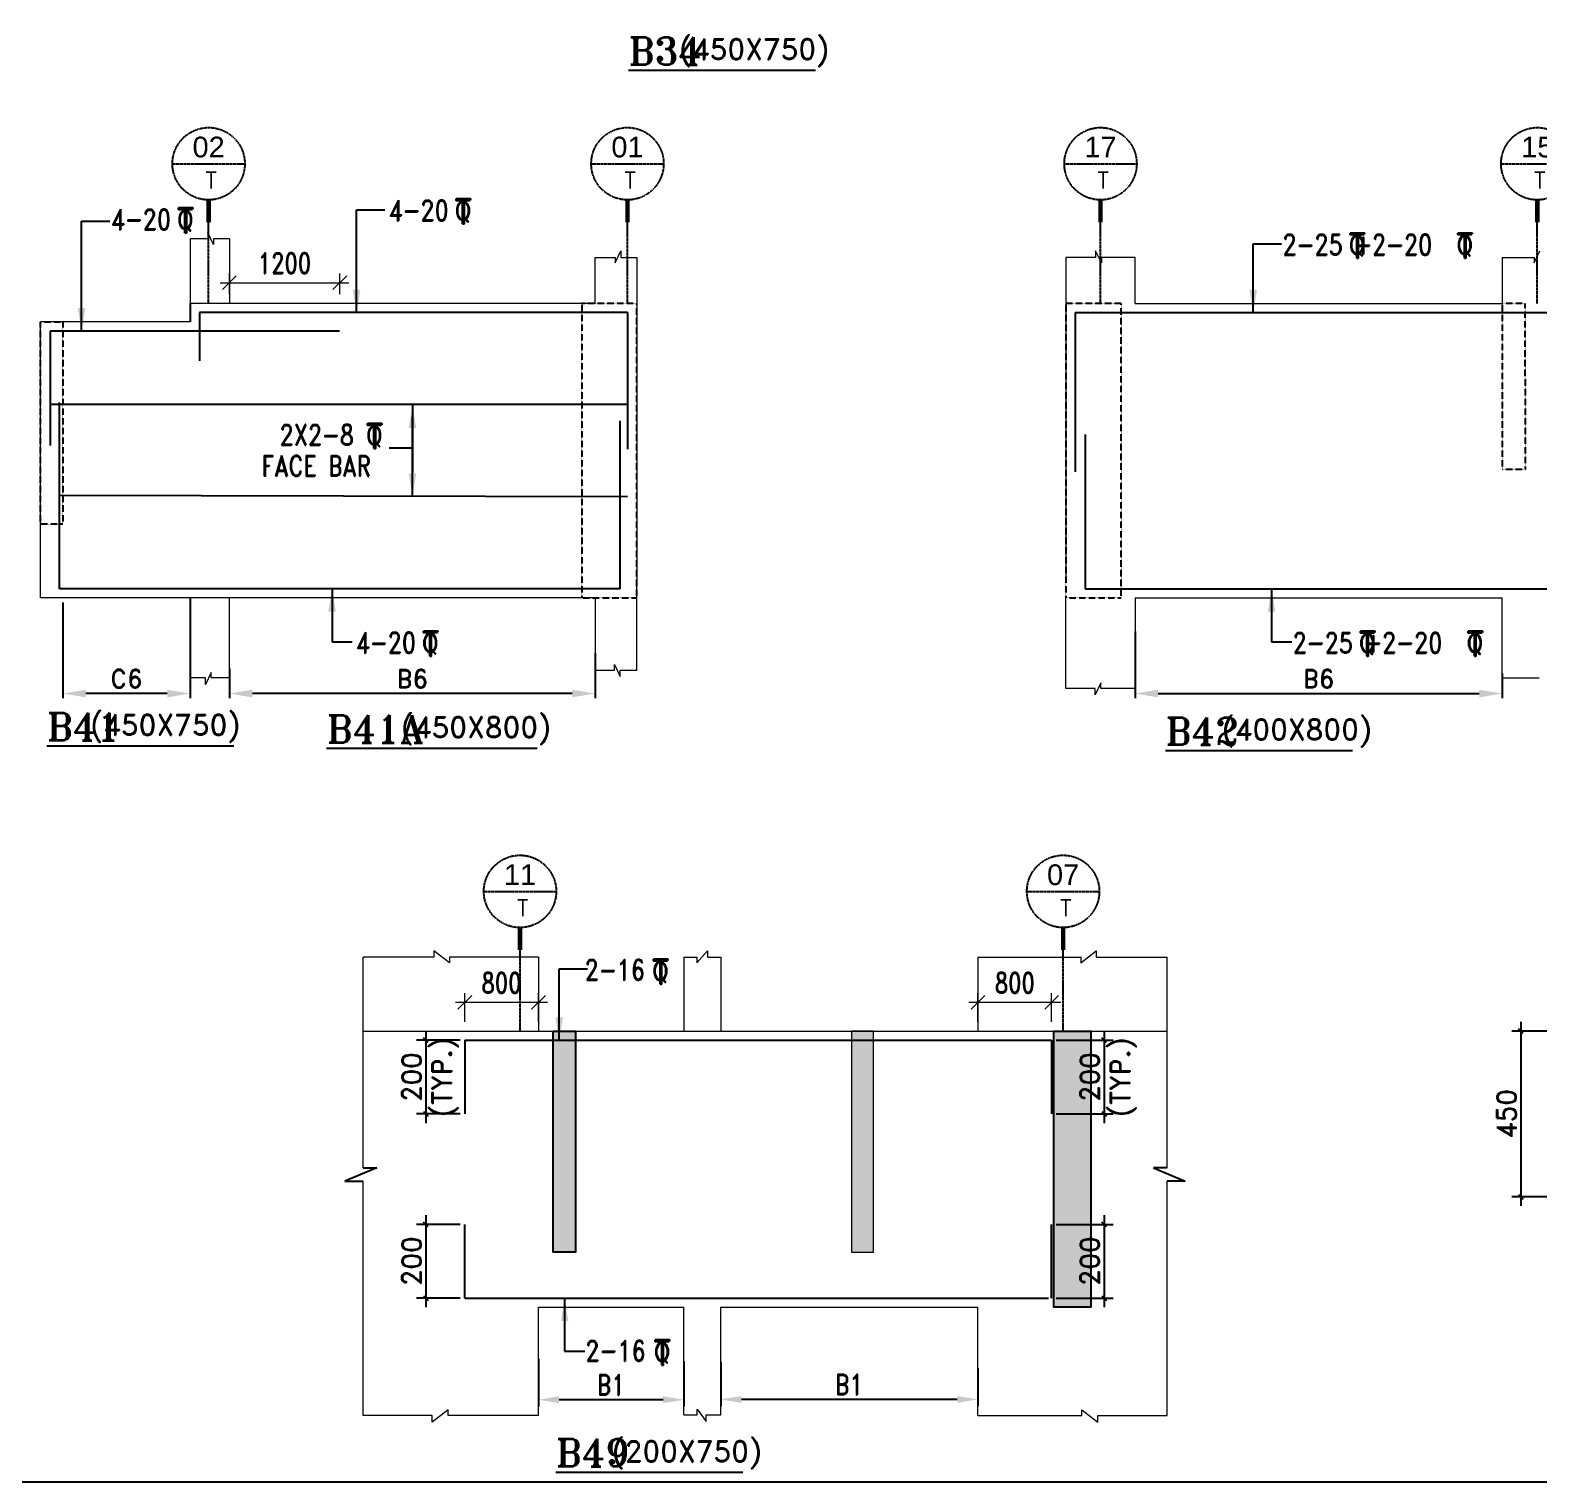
# Model space of a CAD drawing. Header units: millimetres. Extents: x 2061841 to 105821645, y -77612 to 48520811.
# Drawn here: x 2870591 to 2886981, y -703 to 15067 of the extents above; entities that cross this region are included whole.
import ezdxf
from ezdxf.enums import TextEntityAlignment as Align

# ---------------------------------------------------------------- set-up
doc = ezdxf.new("R2010")
doc.units = ezdxf.units.MM
doc.header["$LTSCALE"] = 10
doc.header["$MEASUREMENT"] = 0
for name, pattern in [('$0$HIDDEN', [0.375, 0.25, -0.125]), ('BASEMENT COLUMN SETTING OUT-PART 2_R4$0$CENTER', [2, 1.25, -0.25, 0.25, -0.25]), ('CENTER', [2, 1.25, -0.25, 0.25, -0.25])]:
    doc.linetypes.add(name, pattern=pattern)
for name, color, linetype in [('A-Grid-Tower', 8, 'CENTER'), ('BASEMENT COLUMN SETTING OUT-PART 2_R4$0$A-GRID-MAIN', 2, 'BASEMENT COLUMN SETTING OUT-PART 2_R4$0$CENTER'), ('BEAM', 4, 'Continuous'), ('BEAM HATCH', 252, 'Continuous'), ('BEAM STIRRUPS', 3, 'Continuous'), ('BORDER', 5, 'Continuous'), ('DIM1', 3, 'Continuous'), ('LEADER', 3, 'Continuous'), ('REIN', 1, 'Continuous'), ('S-DIM', 7, 'Continuous'), ('SHEET', 7, 'Continuous'), ('VIN_BEAM', 4, 'Continuous')]:
    doc.layers.add(name, color=color, linetype=linetype)
doc.layers.add('TEXT', color=2, linetype='Continuous', lineweight=25)
doc.layers.add('VIN_SLAB DIMENSION', color=3, linetype='Continuous', lineweight=13)
doc.styles.add('200', font='romand.shx', dxfattribs={"width": 0.8, "height": 225})
doc.styles.add('BASEMENT COLUMN SETTING OUT-PART 2_R4$0$MAS-TXTL', font='arial.ttf', dxfattribs={"height": 200})
doc.styles.add('BASEMENT COLUMN SETTING OUT-PART 2_R4$0$MAS-TXTS', font='romans.shx', dxfattribs={"width": 0.8, "height": 180})
doc.styles.add('GRID', font='romand.shx')
doc.styles.add('MAH', font='romand.shx', dxfattribs={"height": 210})
doc.styles.add('PK', font='romand.shx', dxfattribs={"width": 0.7, "height": 225})
doc.styles.add('PRP 100', font='romand.shx', dxfattribs={"width": 0.75})
doc.styles.add('RD', font='romand.shx', dxfattribs={"width": 0.9, "height": 225})
doc.styles.add('ROMAND', font='romand', dxfattribs={"height": 200})
doc.styles.add('RT', font='romant.shx', dxfattribs={"height": 250})
doc.dimstyles.new('dim', dxfattribs={"dimtxt": 225, "dimasz": 150, "dimexe": 100, "dimexo": 100, "dimgap": 100, "dimtad": 1, "dimdec": 0, "dimlfac": -1, "dimrnd": 5, "dimdsep": 46, "dimtxsty": 'PRP 100', "dimblk": 'OBLIQUE', "dimcen": 1.5, "dimdle": 100, "dimclrd": 3, "dimclre": 3, "dimclrt": 2, "dimadec": 0, "dimazin": 0, "dimtfac": 1, "dimtdec": 0, "dimtix": 1, "dimtmove": 0, "dimatfit": 3, "dimldrblk": 'OBLIQUE', "dimfxl": 200, "dimlwd": -1, "dimlwe": -1, "dimarcsym": 0})
doc.dimstyles.new('GR', dxfattribs={"dimtxt": 225, "dimasz": 100, "dimexe": 50, "dimexo": 50, "dimgap": 40, "dimtad": 1, "dimdec": 0, "dimzin": 0, "dimdsep": 46, "dimtxsty": 'RD', "dimblk1": 'OBLIQUE', "dimblk2": 'OBLIQUE', "dimsah": 1, "dimcen": 0, "dimdle": 100, "dimclrd": 3, "dimclre": 3, "dimclrt": 2, "dimadec": 0, "dimazin": 0, "dimtfac": 1, "dimtdec": 0, "dimtix": 1, "dimtmove": 0, "dimatfit": 3, "dimfxl": 1, "dimtolj": 1, "dimtzin": 0, "dimarcsym": 0})
doc.dimstyles.new('GR2', dxfattribs={"dimtxt": 225, "dimasz": 100, "dimexe": 75, "dimexo": 75, "dimgap": 50, "dimtad": 1, "dimdec": 0, "dimdsep": 46, "dimtxsty": '200', "dimblk1": 'OBLIQUE', "dimblk2": 'OBLIQUE', "dimsah": 1, "dimcen": 50, "dimdle": 75, "dimclrd": 3, "dimclre": 3, "dimclrt": 2, "dimadec": 0, "dimazin": 0, "dimtfac": 1, "dimtdec": 0, "dimtix": 1, "dimtmove": 0, "dimatfit": 3, "dimldrblk": 'OBLIQUE', "dimfxl": 1, "dimtolj": 1, "dimtzin": 0, "dimarcsym": 0})
doc.dimstyles.new('GRID', dxfattribs={"dimtxt": 300, "dimasz": 75, "dimexe": 50, "dimexo": 50, "dimgap": 60, "dimtad": 1, "dimdec": 0, "dimdsep": 46, "dimtxsty": 'GRID', "dimblk1": 'OBLIQUE', "dimblk2": 'OBLIQUE', "dimsah": 1, "dimcen": 2.5, "dimdle": 50, "dimclrd": 3, "dimclre": 3, "dimclrt": 2, "dimadec": 0, "dimazin": 0, "dimtfac": 1, "dimtdec": 0, "dimtmove": 0, "dimatfit": 3, "dimldrblk": 'OBLIQUE', "dimfxl": 1, "dimarcsym": 0})
doc.dimstyles.new('MA', dxfattribs={"dimtxt": 210, "dimasz": 50, "dimexe": 100, "dimexo": 50, "dimgap": 50, "dimtad": 1, "dimdec": 0, "dimzin": 0, "dimdsep": 46, "dimtxsty": 'MAH', "dimblk1": 'OBLIQUE', "dimblk2": 'OBLIQUE', "dimsah": 1, "dimcen": 0.09, "dimdle": 100, "dimclrd": 3, "dimclre": 3, "dimclrt": 2, "dimadec": 0, "dimazin": 0, "dimtfac": 1, "dimtdec": 0, "dimtix": 1, "dimtofl": 0, "dimtmove": 0, "dimatfit": 3, "dimldrblk": 'OBLIQUE', "dimfxl": 1, "dimtolj": 1, "dimtzin": 0, "dimarcsym": 0})

# ---------------------------------------------------------------- blocks, each defined once
blk = doc.blocks.new('*D1701')
at = {"layer": 'Defpoints', "color": 0, "linetype": 'Continuous', "ltscale": 20, "transparency": 16777216}
for p in [(2876730, 8350, 0), (2872755, 8184, 52), (2872755, 7861)]:
    blk.add_point(p, dxfattribs=at)
at = {"layer": 'DIM1', "color": 3, "linetype": 'Continuous', "lineweight": -2, "ltscale": 20, "transparency": 16777216}
for p, q in [((2876730, 8300), (2876730, 7811)), ((2872755, 8134), (2872755, 7811)), ((2876480, 7861), (2873005, 7861))]:
    blk.add_line(p, q, dxfattribs=at)
at = {"layer": 'DIM1', "color": 3, "linetype": 'Continuous', "ltscale": 20, "transparency": 16777216}
for points in [[(2873005, 7902), (2873005, 7819), (2872755, 7861)], [(2876480, 7902), (2876480, 7819), (2876730, 7861)]]:
    blk.add_solid(points, dxfattribs=at)
at = {"layer": 'DIM1', "color": 2, "linetype": 'Continuous', "ltscale": 20, "transparency": 16777216, "insert": (2874743, 8021), "char_height": 200, "attachment_point": 5, "style": 'GRID'}
blk.add_mtext('B6', dxfattribs=at)
blk = doc.blocks.new('_Oblique')
at = {"color": 0, "linetype": 'ByBlock', "lineweight": -2}
blk.add_line((-0.5, -0.5), (0.5, 0.5), dxfattribs=at)
blk = doc.blocks.new('A$C33BE299A')
at = {"layer": 'SHEET', "color": 4, "style": 'ROMAND'}
for s, height, p in [('T', 170, (-16, 0)), ('Q', 125, (-14, 27))]:
    blk.add_text(s, height=height, dxfattribs=at).set_placement(p)
blk = doc.blocks.new('*D1694')
at = {"layer": 'Defpoints', "color": 0, "linetype": 'Continuous', "ltscale": 20, "transparency": 16777216}
for p in [(2870945, 8899, 52), (2872330, 8220, 0), (2870945, 7861)]:
    blk.add_point(p, dxfattribs=at)
at = {"layer": 'DIM1', "color": 3, "linetype": 'Continuous', "lineweight": -2, "ltscale": 20, "transparency": 16777216}
for p, q in [((2870945, 8849), (2870945, 7811)), ((2872330, 8170), (2872330, 7811)), ((2872080, 7861), (2871195, 7861))]:
    blk.add_line(p, q, dxfattribs=at)
at = {"layer": 'DIM1', "color": 3, "linetype": 'Continuous', "ltscale": 20, "transparency": 16777216}
for points in [[(2871195, 7902), (2871195, 7819), (2870945, 7861)], [(2872080, 7902), (2872080, 7819), (2872330, 7861)]]:
    blk.add_solid(points, dxfattribs=at)
at = {"layer": 'DIM1', "color": 2, "linetype": 'Continuous', "ltscale": 20, "transparency": 16777216, "insert": (2871638, 8021), "char_height": 200, "attachment_point": 5, "style": 'GRID'}
blk.add_mtext('C6', dxfattribs=at)
blk = doc.blocks.new('*D1695')
at = {"layer": 'Defpoints', "color": 0, "linetype": 'Continuous', "ltscale": 20, "transparency": 16777216}
for p in [(2882594, 8586, 0), (2886584, 8127, -103), (2886584, 7861)]:
    blk.add_point(p, dxfattribs=at)
at = {"layer": 'DIM1', "color": 3, "linetype": 'Continuous', "lineweight": -2, "ltscale": 20, "transparency": 16777216}
for p, q in [((2882594, 8536), (2882594, 7811)), ((2886584, 8077), (2886584, 7811)), ((2882844, 7861), (2886334, 7861))]:
    blk.add_line(p, q, dxfattribs=at)
at = {"layer": 'DIM1', "color": 3, "linetype": 'Continuous', "ltscale": 20, "transparency": 16777216}
for points in [[(2882844, 7902), (2882844, 7819), (2882594, 7861)], [(2886334, 7902), (2886334, 7819), (2886584, 7861)]]:
    blk.add_solid(points, dxfattribs=at)
at = {"layer": 'DIM1', "color": 2, "linetype": 'Continuous', "ltscale": 20, "transparency": 16777216, "insert": (2884589, 8021), "char_height": 200, "attachment_point": 5, "style": 'GRID'}
blk.add_mtext('B6', dxfattribs=at)
blk = doc.blocks.new('*D1558')
at = {"layer": 'Defpoints', "color": 0, "transparency": 16777216}
for p in [(2875314, 4094, 0), (2874890, 3294), (2875314, 3294, 0)]:
    blk.add_point(p, dxfattribs=at)
at = {"layer": 'S-DIM', "color": 3, "lineweight": -2, "transparency": 16777216}
for p, q in [((2874890, 4194), (2874890, 3194)), ((2875264, 4094), (2874790, 4094)), ((2875264, 3294), (2874790, 3294))]:
    blk.add_line(p, q, dxfattribs=at)
at = {"layer": 'S-DIM', "color": 3, "lineweight": -2, "transparency": 16777216, "xscale": 50, "yscale": 50, "zscale": 50}
for p, rotation in [((2874890, 4094), 90), ((2874890, 3294), 270)]:
    blk.add_blockref('_Oblique', p, dxfattribs=dict(at, rotation=rotation))
at = {"layer": 'S-DIM', "color": 2, "transparency": 16777216, "char_height": 210, "attachment_point": 5, "rotation": 90, "style": 'MAH'}
for s, insert in [('\\A1;200', (2874735, 3694)), ('\\A1;(TYP.)', (2875100, 3694))]:
    blk.add_mtext(s, dxfattribs=dict(at, insert=insert))
blk = doc.blocks.new('*D1559')
at = {"layer": 'Defpoints', "color": 0, "transparency": 16777216}
for p in [(2875314, 2094, 0), (2874890, 1294), (2875314, 1294, 0)]:
    blk.add_point(p, dxfattribs=at)
at = {"layer": 'S-DIM', "color": 3, "lineweight": -2, "transparency": 16777216}
for p, q in [((2874890, 2194), (2874890, 1194)), ((2875264, 2094), (2874790, 2094)), ((2875264, 1294), (2874790, 1294))]:
    blk.add_line(p, q, dxfattribs=at)
at = {"layer": 'S-DIM', "color": 3, "lineweight": -2, "transparency": 16777216, "xscale": 50, "yscale": 50, "zscale": 50}
for p, rotation in [((2874890, 2094), 90), ((2874890, 1294), 270)]:
    blk.add_blockref('_Oblique', p, dxfattribs=dict(at, rotation=rotation))
at = {"layer": 'S-DIM', "color": 2, "transparency": 16777216, "char_height": 210, "attachment_point": 5, "rotation": 90, "style": 'MAH'}
for s, insert in [('\\A1;200', (2874735, 1694)), ('\\A1;', (2875045, 1694))]:
    blk.add_mtext(s, dxfattribs=dict(at, insert=insert))
blk = doc.blocks.new('*D1560')
at = {"layer": 'BEAM STIRRUPS', "color": 3, "lineweight": -2, "ltscale": 0.25, "transparency": 16777216}
for p, q in [((2876113, 632), (2876113, 114)), ((2877693, 607), (2877693, 114)), ((2877468, 189), (2876338, 189))]:
    blk.add_line(p, q, dxfattribs=at)
at = {"layer": 'BEAM STIRRUPS', "color": 3, "linetype": 'Continuous', "ltscale": 0.25, "transparency": 16777216}
for points in [[(2876338, 227), (2876338, 152), (2876113, 189)], [(2877468, 227), (2877468, 152), (2877693, 189)]]:
    blk.add_solid(points, dxfattribs=at)
at = {"layer": 'Defpoints', "color": 0, "linetype": 'Continuous', "ltscale": 0.25, "transparency": 16777216}
for p in [(2876113, 707, 0), (2877693, 682, 0), (2876113, 189)]:
    blk.add_point(p, dxfattribs=at)
at = {"layer": 'BEAM STIRRUPS', "color": 2, "linetype": 'Continuous', "ltscale": 0.25, "transparency": 16777216, "insert": (2876903, 352), "char_height": 225, "attachment_point": 5, "rotation": 360, "style": '200'}
blk.add_mtext('\\A1;B1', dxfattribs=at)
blk = doc.blocks.new('*D1561')
at = {"layer": 'Defpoints', "color": 0, "transparency": 16777216}
for p in [(2881688, 4094, 0), (2881688, 3294, 0), (2882258, 3294)]:
    blk.add_point(p, dxfattribs=at)
at = {"layer": 'S-DIM', "color": 3, "lineweight": -2, "transparency": 16777216}
for p, q in [((2882258, 4194), (2882258, 3194)), ((2881738, 4094), (2882358, 4094)), ((2881738, 3294), (2882358, 3294))]:
    blk.add_line(p, q, dxfattribs=at)
at = {"layer": 'S-DIM', "color": 3, "lineweight": -2, "transparency": 16777216, "xscale": 50, "yscale": 50, "zscale": 50}
for p, rotation in [((2882258, 4094), 90), ((2882258, 3294), 270)]:
    blk.add_blockref('_Oblique', p, dxfattribs=dict(at, rotation=rotation))
at = {"layer": 'S-DIM', "color": 2, "transparency": 16777216, "char_height": 210, "attachment_point": 5, "rotation": 90, "style": 'MAH'}
for s, insert in [('\\A1;200', (2882103, 3694)), ('\\A1;(TYP.)', (2882468, 3694))]:
    blk.add_mtext(s, dxfattribs=dict(at, insert=insert))
blk = doc.blocks.new('*D1562')
at = {"layer": 'Defpoints', "color": 0, "transparency": 16777216}
for p in [(2881688, 2094, 0), (2881688, 1294, 0), (2882258, 1294)]:
    blk.add_point(p, dxfattribs=at)
at = {"layer": 'S-DIM', "color": 3, "lineweight": -2, "transparency": 16777216}
for p, q in [((2882258, 2194), (2882258, 1194)), ((2881738, 2094), (2882358, 2094)), ((2881738, 1294), (2882358, 1294))]:
    blk.add_line(p, q, dxfattribs=at)
at = {"layer": 'S-DIM', "color": 3, "lineweight": -2, "transparency": 16777216, "xscale": 50, "yscale": 50, "zscale": 50}
for p, rotation in [((2882258, 2094), 90), ((2882258, 1294), 270)]:
    blk.add_blockref('_Oblique', p, dxfattribs=dict(at, rotation=rotation))
at = {"layer": 'S-DIM', "color": 2, "transparency": 16777216, "char_height": 210, "attachment_point": 5, "rotation": 90, "style": 'MAH'}
for s, insert in [('\\A1;200', (2882103, 1694)), ('\\A1;', (2882413, 1694))]:
    blk.add_mtext(s, dxfattribs=dict(at, insert=insert))
blk = doc.blocks.new('*D1563')
at = {"layer": 'BEAM STIRRUPS', "color": 3, "lineweight": -2, "ltscale": 0.25, "transparency": 16777216}
for p, q in [((2878093, 602), (2878093, 118)), ((2880888, 531), (2880888, 118)), ((2880663, 193), (2878318, 193))]:
    blk.add_line(p, q, dxfattribs=at)
at = {"layer": 'BEAM STIRRUPS', "color": 3, "linetype": 'Continuous', "ltscale": 0.25, "transparency": 16777216}
for points in [[(2878318, 230), (2878318, 155), (2878093, 193)], [(2880663, 230), (2880663, 155), (2880888, 193)]]:
    blk.add_solid(points, dxfattribs=at)
at = {"layer": 'Defpoints', "color": 0, "linetype": 'Continuous', "ltscale": 0.25, "transparency": 16777216}
for p in [(2878093, 677, 0), (2880888, 606, 0), (2878093, 193)]:
    blk.add_point(p, dxfattribs=at)
at = {"layer": 'BEAM STIRRUPS', "color": 2, "linetype": 'Continuous', "ltscale": 0.25, "transparency": 16777216, "insert": (2879490, 355), "char_height": 225, "attachment_point": 5, "rotation": 360, "style": '200'}
blk.add_mtext('\\A1;B1', dxfattribs=at)
blk = doc.blocks.new('*D1565')
at = {"layer": 'Defpoints', "color": 0, "transparency": 16777216}
for p in [(2887214, 4194), (2886786, 2394), (2887214, 2394)]:
    blk.add_point(p, dxfattribs=at)
at = {"layer": 'S-DIM', "color": 3, "lineweight": -2, "transparency": 16777216}
for p, q in [((2886786, 4294), (2886786, 2294)), ((2887164, 4194), (2886686, 4194)), ((2887164, 2394), (2886686, 2394))]:
    blk.add_line(p, q, dxfattribs=at)
at = {"layer": 'S-DIM', "color": 3, "lineweight": -2, "transparency": 16777216, "xscale": 50, "yscale": 50, "zscale": 50}
for p, rotation in [((2886786, 4194), 90), ((2886786, 2394), 270)]:
    blk.add_blockref('_Oblique', p, dxfattribs=dict(at, rotation=rotation))
at = {"layer": 'S-DIM', "color": 2, "transparency": 16777216, "insert": (2886631, 3294), "char_height": 210, "attachment_point": 5, "rotation": 90, "style": 'MAH'}
blk.add_mtext('\\A1;\\A1;450', dxfattribs=at)
blk = doc.blocks.new('OBLIQUE')
blk = doc.blocks.new('*D1535')
at = {"layer": 'Defpoints', "color": 0, "transparency": 16777216}
for p in [(2873955, 12324), (2872755, 12099), (2873955, 12099)]:
    blk.add_point(p, dxfattribs=at)
at = {"layer": 'VIN_SLAB DIMENSION', "color": 3, "transparency": 16777216}
for p, q in [((2872655, 12324), (2874055, 12324)), ((2872755, 12199), (2872755, 12424)), ((2873955, 12199), (2873955, 12424))]:
    blk.add_line(p, q, dxfattribs=at)
at = {"layer": 'VIN_SLAB DIMENSION', "color": 3, "transparency": 16777216, "xscale": 150, "yscale": 150, "zscale": 150, "rotation": 180}
blk.add_blockref('_Oblique', (2872755, 12324), dxfattribs=at)
at = {"layer": 'VIN_SLAB DIMENSION', "color": 3, "transparency": 16777216, "xscale": 150, "yscale": 150, "zscale": 150}
blk.add_blockref('_Oblique', (2873955, 12324), dxfattribs=at)
at = {"layer": 'VIN_SLAB DIMENSION', "color": 2, "transparency": 16777216, "insert": (2873355, 12536), "char_height": 225, "attachment_point": 5, "style": 'PRP 100'}
blk.add_mtext('1200', dxfattribs=at)
blk = doc.blocks.new('BASEMENT COLUMN SETTING OUT-PART 2_R4$0$GRID TARGET1')
blk.add_wipeout([(393, -655), (392, -641), (392, -628), (390, -614), (389, -600), (387, -587), (384, -573), (381, -560), (377, -547), (373, -534), (369, -521), (364, -508), (359, -495), (353, -483), (347, -471), (340, -459), (333, -447), (325, -435), (318, -424), (309, -413), (301, -403), (292, -392), (282, -382), (273, -373), (263, -363), (252, -354), (242, -346), (231, -337), (220, -330), (208, -322), (196, -315), (184, -308), (172, -302), (160, -296), (147, -291), (134, -286), (121, -282), (108, -278), (95, -274), (82, -271), (68, -268), (55, -266), (41, -265), (27, -263), (14, -263), (0, -262), (-14, -263), (-27, -263), (-41, -265), (-55, -266), (-68, -268), (-82, -271), (-95, -274), (-108, -278), (-121, -282), (-134, -286), (-147, -291), (-160, -296), (-172, -302), (-184, -308), (-196, -315), (-208, -322), (-220, -330), (-231, -337), (-242, -346), (-252, -354), (-263, -363), (-273, -373), (-282, -382), (-292, -392), (-301, -403), (-309, -413), (-318, -424), (-325, -435), (-333, -447), (-340, -459), (-347, -471), (-353, -483), (-359, -495), (-364, -508), (-369, -521), (-373, -534), (-377, -547), (-381, -560), (-384, -573), (-387, -587), (-389, -600), (-390, -614), (-392, -628), (-392, -641), (-393, -655), (-392, -669), (-392, -682), (-390, -696), (-389, -710), (-387, -723), (-384, -737), (-381, -750), (-377, -763), (-373, -776), (-369, -789), (-364, -802), (-359, -815), (-353, -827), (-347, -839), (-340, -851), (-333, -863), (-325, -875), (-318, -886), (-309, -897), (-301, -907), (-292, -918), (-282, -928), (-273, -937), (-263, -947), (-252, -956), (-242, -964), (-231, -973), (-220, -981), (-208, -988), (-196, -995), (-184, -1002), (-172, -1008), (-160, -1014), (-147, -1019), (-134, -1024), (-121, -1028), (-108, -1032), (-95, -1036), (-82, -1039), (-68, -1042), (-55, -1044), (-41, -1046), (-27, -1047), (-14, -1047), (0, -1048), (14, -1047), (27, -1047), (41, -1046), (55, -1044), (68, -1042), (82, -1039), (95, -1036), (108, -1032), (121, -1028), (134, -1024), (147, -1019), (160, -1014), (172, -1008), (184, -1002), (196, -995), (208, -988), (220, -981), (231, -973), (242, -964), (252, -956), (263, -947), (273, -937), (282, -928), (292, -918), (301, -907), (309, -897), (318, -886), (325, -875), (333, -863), (340, -851), (347, -839), (353, -827), (359, -815), (364, -802), (369, -789), (373, -776), (377, -763), (381, -750), (384, -737), (387, -723), (389, -710), (390, -696), (392, -682), (392, -669)])
blk.add_line((-393, -655), (393, -655))
at = {"const_width": 48.8}
blk.add_lwpolyline([(0, -1048), (0, -1292)], dxfattribs=at)
blk.add_circle((0, -655), 393)
for tag, height, style, p in [('AS', 225, 'BASEMENT COLUMN SETTING OUT-PART 2_R4$0$MAS-TXTL', (0, -586)), ('REF', 180, 'BASEMENT COLUMN SETTING OUT-PART 2_R4$0$MAS-TXTS', (29, -925))]:
    blk.add_attdef(tag, text='', height=height, dxfattribs=dict(style=style)).set_placement(p, align=Align.CENTER)
blk = doc.blocks.new('*D1141')
at = {"layer": 'Defpoints', "color": 0, "transparency": 16777216}
for p in [(2875313, 4506), (2875313, 4194, 52), (2876113, 4194, 52)]:
    blk.add_point(p, dxfattribs=at)
at = {"layer": 'VIN_SLAB DIMENSION', "color": 3, "transparency": 16777216}
for p, q in [((2875313, 4294), (2875313, 4606)), ((2876113, 4294), (2876113, 4606)), ((2876213, 4506), (2875213, 4506))]:
    blk.add_line(p, q, dxfattribs=at)
at = {"layer": 'VIN_SLAB DIMENSION', "color": 3, "transparency": 16777216, "xscale": 150, "yscale": 150, "zscale": 150, "rotation": 180}
blk.add_blockref('_Oblique', (2875313, 4506), dxfattribs=at)
at = {"layer": 'VIN_SLAB DIMENSION', "color": 3, "transparency": 16777216, "xscale": 150, "yscale": 150, "zscale": 150}
blk.add_blockref('_Oblique', (2876113, 4506), dxfattribs=at)
at = {"layer": 'VIN_SLAB DIMENSION', "color": 2, "transparency": 16777216, "insert": (2875713, 4718), "char_height": 225, "attachment_point": 5, "style": 'PRP 100'}
blk.add_mtext('800', dxfattribs=at)
blk = doc.blocks.new('*D1142')
at = {"layer": 'Defpoints', "color": 0, "transparency": 16777216}
for p in [(2880888, 4506), (2880888, 4194, 52), (2881688, 4194, 52)]:
    blk.add_point(p, dxfattribs=at)
at = {"layer": 'VIN_SLAB DIMENSION', "color": 3, "transparency": 16777216}
for p, q in [((2880888, 4294), (2880888, 4606)), ((2881688, 4294), (2881688, 4606)), ((2881788, 4506), (2880788, 4506))]:
    blk.add_line(p, q, dxfattribs=at)
at = {"layer": 'VIN_SLAB DIMENSION', "color": 3, "transparency": 16777216, "xscale": 150, "yscale": 150, "zscale": 150, "rotation": 180}
blk.add_blockref('_Oblique', (2880888, 4506), dxfattribs=at)
at = {"layer": 'VIN_SLAB DIMENSION', "color": 3, "transparency": 16777216, "xscale": 150, "yscale": 150, "zscale": 150}
blk.add_blockref('_Oblique', (2881688, 4506), dxfattribs=at)
at = {"layer": 'VIN_SLAB DIMENSION', "color": 2, "transparency": 16777216, "insert": (2881288, 4718), "char_height": 225, "attachment_point": 5, "style": 'PRP 100'}
blk.add_mtext('800', dxfattribs=at)

msp = doc.modelspace()

# ---------------------------------------------------------------- hatches: boundary and pattern name
at = {"layer": 'BEAM HATCH'}
for points in [[(2876274, 4194), (2876514, 4194), (2876514, 1794), (2876274, 1794)], [(2879752.9, 4194), (2879512.9, 4194), (2879512.9, 1791.1), (2879752.9, 1791.1)], [(2881712.9, 4194), (2882112.9, 4194), (2882112.9, 1194), (2881712.9, 1194)]]:
    msp.add_hatch(color=252, dxfattribs=at).paths.add_polyline_path(points)

# ---------------------------------------------------------------- linework, layer by layer
at = {"layer": 'A-Grid-Tower', "color": 6}
for p, q in [((2872530.1, 12099, 0), (2872530.1, 12979.4, 0)), ((2877080.1, 12099, 0), (2877080.1, 12979.4, 0)), ((2882219.2, 12099, 0), (2882219.2, 12979.4, 0)), ((2886964.2, 12099, 0), (2886964.2, 12979.4, 0)), ((2875912.9, 4194, 0), (2875912.9, 5074.5, 0)), ((2881812.9, 4194, 0), (2881812.9, 5074.5, 0))]:
    msp.add_line(p, q, dxfattribs=at)
at = {"layer": 'BEAM', "lineweight": 13}
for p, q in [((2872330.2, 12799, 0), (2872330.2, 12099, 0)), ((2872519.7, 12799, 0), (2872330.2, 12799, 51.6)), ((2872519.7, 12869.6, 0), (2872519.7, 12799, 0)), ((2872582.8, 12738, 0), (2872519.7, 12869.6, 0)), ((2872582.8, 12799, 0), (2872582.8, 12738, 0)), ((2872755.2, 12799, 51.6), (2872582.8, 12799, 0)), ((2872755.2, 12799, 51.6), (2872755.2, 12099, 0)), ((2876945.1, 12538, -51.6), (2877008.2, 12669.6, -51.6)), ((2877008.2, 12669.6, -51.6), (2877008.2, 12599, -51.6)), ((2882166.4, 12669.6, 0), (2882166.4, 12599, 0)), ((2882229.5, 12538, 0), (2882166.4, 12669.6, 0)), ((2886928.5, 12538, -103.1), (2886991.7, 12669.6, -103.1)), ((2876730.2, 12599, 0), (2876945.1, 12599, -51.6)), ((2876730.2, 12099, 0), (2876730.2, 12599, 0)), ((2876945.1, 12599, -51.6), (2876945.1, 12538, -51.6)), ((2877008.2, 12599, -51.6), (2877180.2, 12599, 0)), ((2877180.2, 12599, -51.6), (2877180.2, 12099, -51.6)), ((2881844.2, 12599, 0), (2881844.2, 12099, 0)), ((2882166.4, 12599, 0), (2881844.2, 12599, 51.6)), ((2882229.5, 12599, 0), (2882229.5, 12538, 0)), ((2882594.2, 12599, 430), (2882229.5, 12599, 0)), ((2882594.2, 12099, 51.6), (2882594.2, 12599, 51.6)), ((2886584.2, 12599, -51.6), (2886584.2, 12099, -51.6)), ((2886584.2, 12599, -51.6), (2886928.5, 12599, -103.1)), ((2886928.5, 12599, -103.1), (2886928.5, 12538, -103.1)), ((2876730.2, 12099, 0), (2872330.2, 12099, 0)), ((2877180.2, 12099, 0), (2877180.2, 9099, 0)), ((2881844.2, 12099, 51.6), (2881844.2, 9099, 51.6)), ((2882594.2, 12099, 51.6), (2886584.2, 12099, -51.6)), ((2872330.2, 11899, 0), (2870705.2, 11899, 0)), ((2870705.2, 8899, 0), (2870705.2, 11899, 0)), ((2877180.2, 8116.1, -51.6), (2877180.2, 9099, -51.6)), ((2876730.2, 8899, 0), (2870705.2, 8899, 0)), ((2872755.2, 8030, 51.6), (2872755.2, 8899, 51.6)), ((2876730.2, 8899, 0), (2876730.2, 8116.1, 0)), ((2881844.2, 7916.1, 0), (2881844.2, 8899, 0)), ((2882594.2, 8899, 51.6), (2886584.2, 8899, -51.6)), ((2882594.2, 8899, 51.6), (2882594.2, 7916.1, 51.6)), ((2886584.2, 8030, -51.6), (2886584.2, 8899, -51.6)), ((2872557.9, 8090.9, 0), (2872494.8, 7959.3, 0)), ((2872557.9, 8030, 0), (2872557.9, 8090.9, 0)), ((2876730.2, 8116.1, 0), (2876939.4, 8116.1, -51.6)), ((2876939.4, 8116.1, -51.6), (2876939.4, 8177, -51.6)), ((2876939.4, 8177, -51.6), (2877002.6, 8045.4, -51.6)), ((2877002.6, 8116.1, -51.6), (2877180.2, 8116.1, 0)), ((2877002.6, 8045.4, -51.6), (2877002.6, 8116.1, -51.6)), ((2872494.8, 8030, 0), (2872330.2, 8030, 51.6)), ((2872494.8, 7959.3, 0), (2872494.8, 8030, 0)), ((2872755.2, 8030, 51.6), (2872557.9, 8030, 0)), ((2882160.9, 7916.1, 0), (2881844.2, 7916.1, 51.6)), ((2882224, 7977, 0), (2882160.9, 7845.4, 0)), ((2882160.9, 7845.4, 0), (2882160.9, 7916.1, 0)), ((2882224, 7916.1, 0), (2882224, 7977, 0)), ((2882594.2, 7916.1, 474.3), (2882224, 7916.1, 0)), ((2886584.2, 8030, -51.6), (2886986, 8030, -103.1)), ((2874978.4, 4996.6, 0), (2874208.6, 4996.6, 7466.8)), ((2874208.6, 2707.2, 0), (2874208.6, 4996.6, 0)), ((2874978.4, 5067.2, 0), (2874978.4, 4996.6, 0)), ((2875145.7, 4935.6, 0), (2874978.4, 5067.2, 0)), ((2875145.7, 4996.6, 0), (2875145.7, 4935.6, 0)), ((2876112.9, 4996.6, 0), (2875145.7, 4996.6, 0)), ((2876112.9, 4996.6, 0), (2876112.9, 4194, 0)), ((2877692.9, 4996.6, 0.1), (2877692.9, 4194, 0)), ((2877692.9, 4996.6, -0.1), (2877834.1, 4996.6, -0.1)), ((2877834.1, 4935.6, -0.1), (2877950, 5067.2, -0.1)), ((2877834.1, 4996.6, -0.1), (2877834.1, 4935.6, -0.1)), ((2877950, 5067.2, -0.1), (2877950, 4996.6, -0.1)), ((2877950, 4996.6, -0.1), (2878092.9, 4996.6, 948.5)), ((2878092.9, 4996.6, 0.1), (2878092.9, 4194, 0)), ((2880887.9, 4996.6, 0), (2880887.9, 4194, 0)), ((2880887.9, 4996.6, 0), (2882005.2, 4996.6, 0)), ((2882005.2, 4935.6, 0), (2882172.5, 5067.2, 0)), ((2882005.2, 4996.6, 0), (2882005.2, 4935.6, 0)), ((2882172.5, 5067.2, 0), (2882172.5, 4996.6, 0)), ((2882172.5, 4996.6, 0), (2882942.2, 4996.6, 7466.8)), ((2882942.2, 2707.2, 0), (2882942.2, 4996.6, 0)), ((2874208.6, 4194, 0), (2882942.2, 4194, 0)), ((2876274, 4194, 0), (2876274, 1794, 0)), ((2876514, 4194, 0), (2876514, 1794, 0)), ((2881712.9, 4194, 0), (2881712.9, 1194, 0)), ((2882112.9, 4194, 0), (2882112.9, 1194, 0)), ((2874208.6, 17.3, 7466.8), (2874208.6, 2564.1, 0)), ((2882942.2, 17.3, 7466.8), (2882942.2, 2564.1, 0)), ((2876274, 1794, 0), (2876514, 1794, 0)), ((2876112.9, 1194, 0), (2877692.9, 1194, 0)), ((2876112.9, 17.3, 0), (2876112.9, 1194, 0)), ((2877692.9, 24.6, 0.1), (2877692.9, 1194, 0)), ((2878092.9, 1194, 0), (2880887.9, 1194, 0)), ((2878092.9, 24.6, 0.1), (2878092.9, 1194, 0)), ((2880887.9, 17.3, 0), (2880887.9, 1194, 0)), ((2881712.9, 1194, 0), (2882112.9, 1194, 0)), ((2874959.6, 17.3, 0), (2874208.6, 17.3, 7466.8)), ((2875133, 78.3, 0), (2874959.6, -53.3, 0)), ((2874959.6, -53.3, 0), (2874959.6, 17.3, 0)), ((2875133, 17.3, 0), (2875133, 78.3, 0)), ((2876112.9, 17.3, 0), (2875133, 17.3, 0)), ((2877692.9, 24.6, -0.1), (2877837.6, 24.6, -0.1)), ((2877837.6, 24.6, -0.1), (2877837.6, 85.5, -0.1)), ((2877837.6, 85.5, -0.1), (2877933.6, -46.1, -0.1)), ((2877933.6, 24.6, -0.1), (2878092.9, 24.6, 948.5)), ((2877933.6, -46.1, -0.1), (2877933.6, 24.6, -0.1)), ((2880887.9, 17.3, 0), (2882017.8, 17.3, 0)), ((2882017.8, 17.3, 0), (2882017.8, 78.3, 0)), ((2882017.8, 78.3, 0), (2882191.2, -53.3, 0)), ((2882191.2, 17.3, 0), (2882942.2, 17.3, 7466.8)), ((2882191.2, -53.3, 0), (2882191.2, 17.3, 0))]:
    msp.add_line(p, q, dxfattribs=at)
at = {"layer": 'BEAM'}
for p, q in [((2872330.2, 12099, 0), (2872330.2, 11899, 0)), ((2872330.2, 8899, 0), (2872330.2, 8030, 51.6)), ((2874356.5, 2707.2, 0), (2874010.9, 2564.1, 0)), ((2874208.6, 2707.2, 0), (2874356.5, 2707.2, 0)), ((2882942.2, 2707.2, 0), (2882794.3, 2707.2, 0)), ((2882794.3, 2707.2, 0), (2883139.9, 2564.1, 0)), ((2874010.9, 2564.1, 0), (2874208.6, 2564.1, 0)), ((2883139.9, 2564.1, 0), (2882942.2, 2564.1, 0))]:
    msp.add_line(p, q, dxfattribs=at)
at = {"layer": 'BEAM', "elevation": 0}
for points in [[(2876274, 4194), (2876514, 4194), (2876514, 1794), (2876274, 1794)], [(2881712.9, 4194), (2882112.9, 4194), (2882112.9, 1194), (2881712.9, 1194)]]:
    msp.add_lwpolyline(points, close=True, dxfattribs=at)
at = {"layer": 'BEAM', "lineweight": 13, "elevation": 0}
msp.add_lwpolyline([(2879752.9, 4194), (2879512.9, 4194), (2879512.9, 1791.1), (2879752.9, 1791.1)], close=True, dxfattribs=at)
at = {"layer": 'BORDER'}
msp.add_lwpolyline([(2841198.6, -702.5), (2931198.6, -702.5), (2931198.6, 59297.5), (2841198.6, 59297.5)], close=True, dxfattribs=at)
at = {"layer": 'LEADER', "color": 3}
msp.add_line((2874744, 10527, 30.8), (2874489.8, 10527, 30.8), dxfattribs=at)
at = {"layer": 'REIN'}
for p, q in [((2877081, 11999, 0), (2872430.2, 11999, 0)), ((2872430.2, 11999, 0), (2872430.2, 11474.2, 0)), ((2877081, 11999, 0), (2877081, 10514.5, 0)), ((2881943.4, 11999, 51.6), (2885734, 11999, 51.6)), ((2881943.4, 11999, 51.6), (2881943.4, 10270.8, 51.6)), ((2885734, 11999, 51.6), (2887233.6, 11999, 0)), ((2873952.6, 11799, 0), (2870809.7, 11799, 0)), ((2870809.7, 11799, 0), (2870809.7, 10555.7, 0)), ((2877081, 10999, 0), (2870809.7, 10999, 0)), ((2870908.8, 8999, 0), (2870908.8, 11022.9, 0)), ((2876996.1, 10822.4, -51.6), (2876996.1, 8999, -51.6)), ((2882052.5, 10673.8, 51.6), (2882052.5, 8999, 51.6)), ((2877081, 9999, 0), (2870908.8, 10010.9, 0)), ((2876996.1, 8999, -51.6), (2870908.8, 8999, 0)), ((2882052.5, 8999, 51.6), (2887164.7, 8999, 0.5)), ((2875313.5, 4094, 0), (2881688.2, 4094, 0)), ((2875313.5, 4094, 0), (2875313.5, 3294, 0)), ((2881688.2, 4094, 0), (2881688.2, 3294, 0)), ((2875313.5, 1294, 0), (2875313.5, 2094, 0)), ((2881688.2, 1294, 0), (2881688.2, 2094, 0)), ((2875313.5, 1294, 0), (2881655.7, 1294, 0))]:
    msp.add_line(p, q, dxfattribs=at)
at = {"layer": 'VIN_BEAM', "linetype": '$0$HIDDEN'}
for points, elevation in [([(2877180.2, 12099), (2876583.3, 12099), (2876583.3, 8899), (2877180.2, 8899)], 0), ([(2882444.2, 12099), (2881844.2, 12099), (2881844.2, 8899), (2882444.2, 8899)], 0), ([(2886834.2, 12099), (2886584.2, 12099), (2886584.3, 10299), (2886834.4, 10299)], -51.6), ([(2870705.2, 11899), (2870945.2, 11899), (2870945.2, 9699), (2870705.2, 9699)], 0)]:
    msp.add_lwpolyline(points, close=True, dxfattribs=dict(at, elevation=elevation))

# ---------------------------------------------------------------- block references
at = {"layer": 'TEXT', "color": 1, "xscale": 1.600000001490116, "yscale": 1.600000001490116, "zscale": 1.600000001490116}
for p in [(2872205.3, 12864.4, 243658.3), (2875222.1, 12962.4, 243709.9), (2884934.4, 12590.8, 243709.9), (2886104.4, 12590.8, 243709.9), (2874258.2, 10521.4, 243689.1), (2874866.4, 8267.5, 243721.9), (2885044.9, 8265.8, 243709.9), (2886214.8, 8265.8, 243709.9), (2877366.2, 4702.8, 243658.3), (2877384.7, 566.3, 243658.3)]:
    msp.add_blockref('A$C33BE299A', p, dxfattribs=at)

# ---------------------------------------------------------------- texts
at = {"layer": 'TEXT', "color": 1, "style": 'RT'}
for s, p in [('%%UB34      ', (2878107.5, 14842.1, 103.1)), ('%%UB41      ', (2871788.3, 7501.1, 0)), ('%%UB41A      ', (2874956.5, 7476.2, 0)), ('%%UB42      ', (2883940.2, 7451.8, 51.6)), ('%%UB49      ', (2877317.1, -387.3, 0))]:
    msp.add_text(s, height=300, dxfattribs=at).set_placement(p, align=Align.MIDDLE_CENTER)
at = {"layer": 'TEXT', "color": 2, "style": 'RD'}
for s, p in [('(450X750)', (2877645.5, 14748, 103.1)), ('(450X750)', (2871249.1, 7407.1, 0)), ('(450X800)', (2874624.3, 7382.1, 0)), ('(400X800)', (2883541.5, 7357.7, 51.6)), ('(200X750)', (2876915.2, -484, 0))]:
    msp.add_text(s, height=225, dxfattribs=at).set_placement(p)
at = {"layer": 'TEXT', "color": 2, "style": 'PK', "width": 0.8}
for s, p in [('4-20', (2871466.4, 12897.8, -0.2)), ('4-20', (2874483.3, 12995.8, 51.4)), ('2-25 +2-20', (2884195.6, 12624.2, 51.4)), ('2X2-8', (2873299.5, 10558, 30.9)), ('FACE BAR', (2873103.9, 10221.8, 30.9)), ('4-20', (2874127.6, 8300.9, 63.4)), ('2-25 +2-20', (2884306, 8299.2, 51.4)), ('2-16', (2876614.8, 4746.2, -0.2))]:
    msp.add_text(s, height=225, dxfattribs=at).set_placement(p)
msp.add_text('2-16', height=225, rotation=0, dxfattribs=at).set_placement((2876622.4, 608.4, 0))

# ---------------------------------------------------------------- dimensions: what is measured, and where the dimension line sits
at = {"layer": 'BEAM STIRRUPS', "linetype": 'Continuous', "ltscale": 0.25}
for base, p1, p2, picture, middle in [((2876112.9, 189.4, 0), (2877692.9, 681.8, -0.1), (2876112.9, 707, 0), '*D1560', (2876902.9, 189.4, 0)), ((2878092.9, 193, 0), (2880887.9, 605.7, 0), (2878092.9, 677.3, 0), '*D1563', (2879490.4, 193, 0))]:
    dim = msp.add_linear_dim(base=base, p1=p1, p2=p2, angle=179.99996, text='B1', dimstyle='GR2', override={"dimasz": 225, "dimfxl": 3, "dimarcsym": 2}, dxfattribs=at)
    dim.commit()
    dim.dimension.update_dxf_attribs({"geometry": picture, "text_midpoint": middle, "dimtype": 160})
at = {"layer": 'DIM1', "linetype": 'Continuous', "ltscale": 20}
for base, p1, p2, text, override, picture, middle in [((2870945.2, 7860.7, 0), (2872330.2, 8220.2, 0), (2870945.2, 8899, 51.6), 'C6', {"dimtxt": 200, "dimasz": 250, "dimtxsty": 'GRID', "dimsah": 0, "dimtmove": 1}, '*D1694', (2871637.7, 8020.7, 0)), ((2872755.2, 7860.7, 0), (2876730.2, 8349.5, 0), (2872755.2, 8184.3, 51.6), 'B6', {"dimtxt": 200, "dimasz": 250, "dimsah": 0, "dimtmove": 1}, '*D1701', (2874742.7, 8020.7, 0))]:
    dim = msp.add_linear_dim(base=base, p1=p1, p2=p2, angle=180, text=text, dimstyle='GRID', override=override, dxfattribs=at)
    dim.commit()
    dim.dimension.update_dxf_attribs({"geometry": picture, "text_midpoint": middle})
dim = msp.add_linear_dim(base=(2886584.2, 7860.7, 51.6), p1=(2882594.2, 8586, 51.6), p2=(2886584.2, 8127.1, -51.6), text='B6', dimstyle='GRID', override={"dimtxt": 200, "dimasz": 250, "dimsah": 0, "dimtmove": 1}, dxfattribs=at)
dim.commit()
dim.dimension.update_dxf_attribs({"geometry": '*D1695', "text_midpoint": (2884589.2, 8020.7, 51.6)})
at = {"layer": 'S-DIM'}
dim = msp.add_linear_dim(base=(2886786.5, 2394, 0), p1=(2887214.2, 4194, 0), p2=(2887214.2, 2394, 0), angle=90, text='\\A1;450', dimstyle='MA', override={"dimtxsty": 'MAH', "dimldrblk": 'Oblique'}, dxfattribs=at)
dim.commit()
dim.dimension.update_dxf_attribs({"geometry": '*D1565', "text_midpoint": (2886631.5, 3294, 0)})
for base, p1, p2, picture, middle in [((2874890.3, 3294, 0), (2875313.5, 4094, 0), (2875313.5, 3294, 0), '*D1558', (2874890.3, 3694, 0)), ((2882258, 3294, 0), (2881688.2, 4094, 0), (2881688.2, 3294, 0), '*D1561', (2882258, 3694, 0))]:
    dim = msp.add_linear_dim(base=base, p1=p1, p2=p2, angle=90, text='200\\X(TYP.)', dimstyle='MA', dxfattribs=at)
    dim.commit()
    dim.dimension.update_dxf_attribs({"geometry": picture, "text_midpoint": middle, "dimtype": 160})
for base, p1, p2, picture, middle in [((2874890.3, 1294, 0), (2875313.5, 2094, 0), (2875313.5, 1294, 0), '*D1559', (2874890.3, 1694, 0)), ((2882258, 1294, 0), (2881688.2, 2094, 0), (2881688.2, 1294, 0), '*D1562', (2882258, 1694, 0))]:
    dim = msp.add_linear_dim(base=base, p1=p1, p2=p2, angle=90, text='200\\X ', dimstyle='MA', dxfattribs=at)
    dim.commit()
    dim.dimension.update_dxf_attribs({"geometry": picture, "text_midpoint": middle})
at = {"layer": 'VIN_SLAB DIMENSION'}
dim = msp.add_linear_dim(base=(2873955.2, 12324), p1=(2872755.2, 12099), p2=(2873955.2, 12099), dimstyle='dim', override={"dimtxsty": 'PRP 100', "dimldrblk": 'OBLIQUE'}, dxfattribs=at)
dim.commit()
dim.dimension.update_dxf_attribs({"geometry": '*D1535', "text_midpoint": (2873355.2, 12536.5)})
for base, p1, p2, picture, middle in [((2875312.9, 4505.7, -51.6), (2876112.9, 4194, 0), (2875312.9, 4194, 0), '*D1141', (2875712.9, 4718.2, -51.6)), ((2880887.9, 4505.7, -51.6), (2881687.9, 4194, 0), (2880887.9, 4194, 0), '*D1142', (2881287.9, 4718.2, -51.6))]:
    dim = msp.add_linear_dim(base=base, p1=p1, p2=p2, text='800', dimstyle='dim', override={"dimtxsty": 'PRP 100'}, dxfattribs=at)
    dim.commit()
    dim.dimension.update_dxf_attribs({"geometry": picture, "text_midpoint": middle})

# ---------------------------------------------------------------- leaders
at = {"layer": 'LEADER', "color": 3}
for points in [[(2874137.3, 11998.7, 0), (2874137.3, 13116.7, 0), (2874444.8, 13116.7, 0)], [(2871149.1, 11799, 0), (2871149.1, 12991.5, 0), (2871456.5, 12991.5, 0)], [(2883878.3, 11998.7, 51.6), (2883878.3, 12746.8, 51.6), (2884185.7, 12746.8, 51.6)], [(2874744, 10993.8, 30.8), (2874744, 10263.1, 30.8)], [(2874744, 10002.3, 30.8), (2874744, 10866.7, 30.8)], [(2873871.1, 8999, 12), (2873871.1, 8421.8, 12), (2874089.1, 8421.8, 12)], [(2884078.1, 8999, 51.6), (2884078.1, 8421.8, 51.6), (2884296.2, 8421.8, 51.6)], [(2876338.2, 4093.7, 0), (2876338.2, 4868.9, 0), (2876645.6, 4868.9, 0)], [(2876397.4, 1294, 0), (2876397.4, 716.8, 0), (2876615.5, 716.8, 0)]]:
    msp.add_leader(points, dimstyle='GR', override={"dimasz": 250}, dxfattribs=at)

# ---------------------------------------------------------------- next in the draw order: block references
at = {"layer": 'BASEMENT COLUMN SETTING OUT-PART 2_R4$0$A-GRID-MAIN', "color": 240, "true_color": 0xed1f24}
for p, values in [((2872530.1, 14271.2, 0), {'REF': 'T', 'AS': '02'}), ((2877080.1, 14271.2, 0), {'REF': 'T', 'AS': '01'}), ((2882219.2, 14271.2, 0), {'REF': 'T', 'AS': '17'}), ((2886964.2, 14271.2, 0), {'REF': 'T', 'AS': '15'}), ((2875912.9, 6366.2, 0), {'REF': 'T', 'AS': '11'}), ((2881812.9, 6366.2, 0), {'REF': 'T', 'AS': '07'})]:
    msp.add_blockref('BASEMENT COLUMN SETTING OUT-PART 2_R4$0$GRID TARGET1', p, dxfattribs=at).add_auto_attribs(values)

doc.saveas('drawing.dxf')
